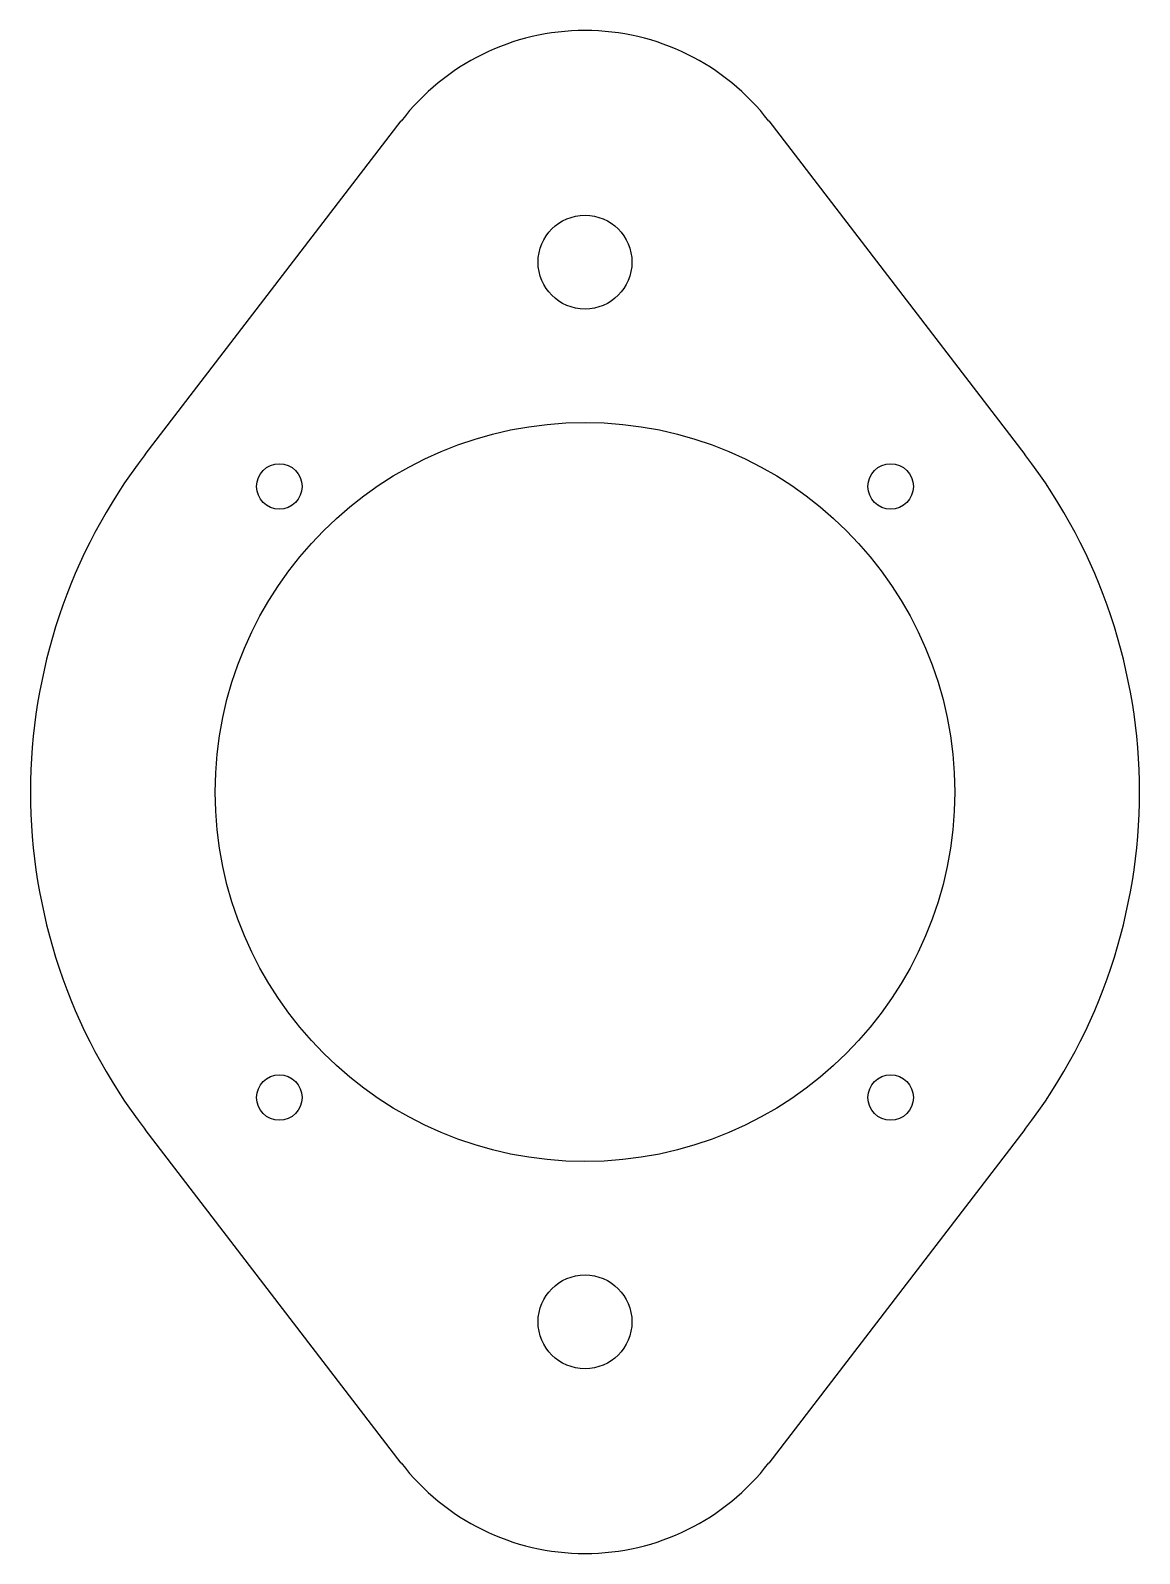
# Model space of a CAD drawing. Header units: millimetres. Extents: x -39 to 39, y -54 to 54.
import ezdxf

# ---------------------------------------------------------------- set-up
doc = ezdxf.new("R2010")
doc.units = ezdxf.units.MM
doc.layers.get('0').update_dxf_attribs({"lineweight": 25, "true_color": 0xffffff})

msp = doc.modelspace()

# ---------------------------------------------------------------- linework, layer by layer
for p, q in [((-30.94, 23.75), (-12.93, 47.21)), ((12.93, 47.21), (30.94, 23.75)), ((-12.93, -47.21), (-30.94, -23.75)), ((30.94, -23.75), (12.93, -47.21))]:
    msp.add_line(p, q)
for centre, radius in [((0, 37.28), 3.3), ((0, 0), 26), ((-21.5, 21.5), 1.6), ((21.5, 21.5), 1.6), ((-21.5, -21.5), 1.6), ((21.5, -21.5), 1.6), ((0, -37.28), 3.3)]:
    msp.add_circle(centre, radius)
for centre, radius, start, end in [((0, 37.28), 16.3, 37.5104, 142.4896), ((0, 0), 39, 142.4896, 217.5104), ((0, 0), 39, 322.4896, 37.5104), ((0, -37.28), 16.3, 217.5104, 322.4896)]:
    msp.add_arc(centre, radius, start, end)

doc.saveas('drawing.dxf')
